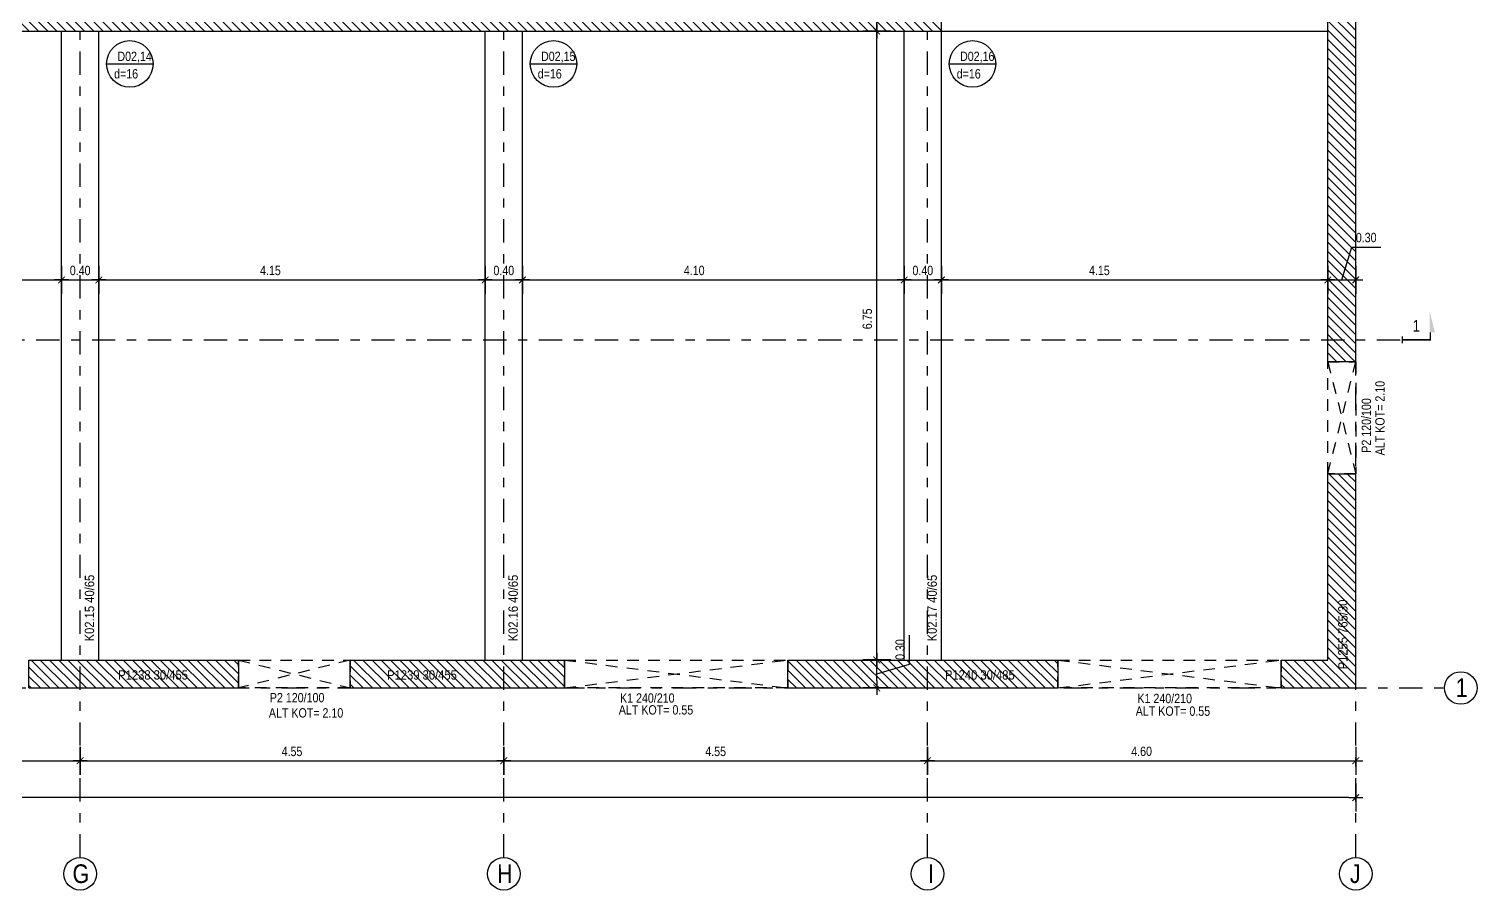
# Model space of a CAD drawing. Header units: metres. Extents: x 419734 to 420376, y 4564732 to 4565123.
# Drawn here: x 420026.43 to 420041.98, y 4565090.8 to 4565100.04 of the extents above; entities that cross this region are included whole.
import ezdxf
from ezdxf.enums import TextEntityAlignment as Align

# ---------------------------------------------------------------- set-up
doc = ezdxf.new("R2010")
doc.units = ezdxf.units.M
doc.linetypes.add('NASCOSTA', pattern=[0.375, 0.25, -0.125])
doc.linetypes.add('TRATTO-PUNTO', pattern=[1, 0.5, -0.25, 0, -0.25])
doc.layers.get('Defpoints').update_dxf_attribs({"color": 5})
for name, color, linetype in [('SW_ASSI', 7, 'TRATTO-PUNTO'), ('SW_DIM', 33, 'Continuous'), ('SW_MAGRONE', 2, 'Continuous'), ('SW_QUOTE', 1, 'Continuous'), ('SW_TESTI', 2, 'Continuous'), ('SW_TRATT_GRIGIO', 252, 'NASCOSTA'), ('SW_TRATTEGGIO_252', 252, 'Continuous'), ('SW_TXT_TESTI', 1, 'Continuous')]:
    doc.layers.add(name, color=color, linetype=linetype)
doc.styles.add('SWS', font='ARIALN.TTF')
doc.dimstyles.new('DIM-SW-50_m', dxfattribs={"dimtxt": 0.1, "dimasz": 0.075, "dimexe": 0.125, "dimexo": 0.125, "dimgap": 0.05, "dimtad": 1, "dimzin": 1, "dimdsep": 46, "dimtxsty": 'SWS', "dimblk1": 'D', "dimblk2": 'D', "dimsah": 1, "dimcen": 0.0075, "dimdle": 0.0625, "dimse1": 1, "dimse2": 1, "dimclrd": 256, "dimclre": 256, "dimclrt": 256, "dimazin": 0, "dimtfac": 0.75, "dimtmove": 1, "dimatfit": 3, "dimldrblk": 'D', "dimfxl": 0.125, "dimtvp": 1.5, "dimtolj": 1, "dimtzin": 0, "dimarcsym": 0})

# ---------------------------------------------------------------- blocks, each defined once
blk = doc.blocks.new('*U8')
at = {"layer": 'SW_QUOTE', "const_width": 0.0003}
blk.add_lwpolyline([(0, 0), (0.006, 0), (0.006, 0.00159)], dxfattribs=at)
at = {"layer": 'SW_QUOTE', "const_width": 0.0003, "flags": 128}
blk.add_lwpolyline([(0, -0.00075), (0, 0.00075)], dxfattribs=at)
at = {"layer": 'SW_QUOTE'}
blk.add_solid([(0.00585, 0.00159), (0.00701, 0.00159), (0.00585, 0.00624)], dxfattribs=at)
at = {"layer": 'SW_TESTI', "color": 3, "style": 'SWS'}
blk.add_attdef('SEZ', text='', height=0.0025, dxfattribs=at).set_placement((0.003, 0.003), align=Align.MIDDLE)
at = {"layer": 'SW_TESTI', "style": 'SWS'}
for tag, p in [('RIF_DOC', (0.003, -0.0025)), ('RIF_DOC_SEC', (0.003, -0.0055))]:
    blk.add_attdef(tag, text='', height=0.002, dxfattribs=at).set_placement(p, align=Align.MIDDLE)
blk = doc.blocks.new('D')
for p, q in [((-1, 0), (1, 0)), ((0, 2), (0, -2))]:
    blk.add_line(p, q)
at = {"const_width": 0.141}
blk.add_lwpolyline([(0.48, 0.48), (-0.48, -0.48)], dxfattribs=at)
blk = doc.blocks.new('*D735')
at = {"layer": 'Defpoints', "color": 0, "ltscale": 0.5, "transparency": 16777216}
for p in [(420021.429, 4565092.184), (420026.979, 4565092.184), (420026.979, 4565092.184)]:
    blk.add_point(p, dxfattribs=at)
at = {"layer": 'SW_DIM', "lineweight": -2, "ltscale": 0.5, "transparency": 16777216}
blk.add_line((420021.504, 4565092.184), (420026.904, 4565092.184), dxfattribs=at)
at = {"layer": 'SW_DIM', "lineweight": -2, "ltscale": 0.5, "transparency": 16777216, "xscale": 0.075, "yscale": 0.075, "zscale": 0.075, "rotation": 180}
blk.add_blockref('D', (420021.429, 4565092.184), dxfattribs=at)
at = {"layer": 'SW_DIM', "lineweight": -2, "ltscale": 0.5, "transparency": 16777216, "xscale": 0.075, "yscale": 0.075, "zscale": 0.075}
blk.add_blockref('D', (420026.979, 4565092.184), dxfattribs=at)
at = {"layer": 'SW_DIM', "ltscale": 0.5, "transparency": 16777216, "insert": (420024.204, 4565092.284), "char_height": 0.1, "attachment_point": 5, "style": 'SWS'}
blk.add_mtext('\\A1;5.55', dxfattribs=at)
blk = doc.blocks.new('*D736')
at = {"layer": 'Defpoints', "color": 0, "ltscale": 0.5, "transparency": 16777216}
for p in [(420026.979, 4565092.184), (420031.529, 4565092.184), (420031.529, 4565092.184)]:
    blk.add_point(p, dxfattribs=at)
at = {"layer": 'SW_DIM', "lineweight": -2, "ltscale": 0.5, "transparency": 16777216}
blk.add_line((420027.054, 4565092.184), (420031.454, 4565092.184), dxfattribs=at)
at = {"layer": 'SW_DIM', "lineweight": -2, "ltscale": 0.5, "transparency": 16777216, "xscale": 0.075, "yscale": 0.075, "zscale": 0.075, "rotation": 180}
blk.add_blockref('D', (420026.979, 4565092.184), dxfattribs=at)
at = {"layer": 'SW_DIM', "lineweight": -2, "ltscale": 0.5, "transparency": 16777216, "xscale": 0.075, "yscale": 0.075, "zscale": 0.075}
blk.add_blockref('D', (420031.529, 4565092.184), dxfattribs=at)
at = {"layer": 'SW_DIM', "ltscale": 0.5, "transparency": 16777216, "insert": (420029.254, 4565092.284), "char_height": 0.1, "attachment_point": 5, "style": 'SWS'}
blk.add_mtext('\\A1;4.55', dxfattribs=at)
blk = doc.blocks.new('*D737')
at = {"layer": 'Defpoints', "color": 0, "ltscale": 0.5, "transparency": 16777216}
for p in [(420031.529, 4565092.184), (420036.079, 4565092.184), (420036.079, 4565092.184)]:
    blk.add_point(p, dxfattribs=at)
at = {"layer": 'SW_DIM', "lineweight": -2, "ltscale": 0.5, "transparency": 16777216}
blk.add_line((420031.604, 4565092.184), (420036.004, 4565092.184), dxfattribs=at)
at = {"layer": 'SW_DIM', "lineweight": -2, "ltscale": 0.5, "transparency": 16777216, "xscale": 0.075, "yscale": 0.075, "zscale": 0.075, "rotation": 180}
blk.add_blockref('D', (420031.529, 4565092.184), dxfattribs=at)
at = {"layer": 'SW_DIM', "lineweight": -2, "ltscale": 0.5, "transparency": 16777216, "xscale": 0.075, "yscale": 0.075, "zscale": 0.075}
blk.add_blockref('D', (420036.079, 4565092.184), dxfattribs=at)
at = {"layer": 'SW_DIM', "ltscale": 0.5, "transparency": 16777216, "insert": (420033.804, 4565092.284), "char_height": 0.1, "attachment_point": 5, "style": 'SWS'}
blk.add_mtext('\\A1;4.55', dxfattribs=at)
blk = doc.blocks.new('*D738')
at = {"layer": 'Defpoints', "color": 0, "ltscale": 0.5, "transparency": 16777216}
for p in [(420036.079, 4565092.184), (420040.679, 4565092.184), (420040.679, 4565092.184)]:
    blk.add_point(p, dxfattribs=at)
at = {"layer": 'SW_DIM', "lineweight": -2, "ltscale": 0.5, "transparency": 16777216}
blk.add_line((420036.154, 4565092.184), (420040.604, 4565092.184), dxfattribs=at)
at = {"layer": 'SW_DIM', "lineweight": -2, "ltscale": 0.5, "transparency": 16777216, "xscale": 0.075, "yscale": 0.075, "zscale": 0.075, "rotation": 180}
blk.add_blockref('D', (420036.079, 4565092.184), dxfattribs=at)
at = {"layer": 'SW_DIM', "lineweight": -2, "ltscale": 0.5, "transparency": 16777216, "xscale": 0.075, "yscale": 0.075, "zscale": 0.075}
blk.add_blockref('D', (420040.679, 4565092.184), dxfattribs=at)
at = {"layer": 'SW_DIM', "ltscale": 0.5, "transparency": 16777216, "insert": (420038.379, 4565092.285), "char_height": 0.1, "attachment_point": 5, "style": 'SWS'}
blk.add_mtext('\\A1;4.60', dxfattribs=at)
blk = doc.blocks.new('*D739')
at = {"layer": 'Defpoints', "color": 0, "ltscale": 0.5, "transparency": 16777216}
for p in [(419992.206, 4565092.184), (420040.679, 4565092.184), (419992.206, 4565091.789)]:
    blk.add_point(p, dxfattribs=at)
at = {"layer": 'SW_DIM', "lineweight": -2, "ltscale": 0.5, "transparency": 16777216}
blk.add_line((420040.604, 4565091.789), (419992.281, 4565091.789), dxfattribs=at)
at = {"layer": 'SW_DIM', "lineweight": -2, "ltscale": 0.5, "transparency": 16777216, "xscale": 0.075, "yscale": 0.075, "zscale": 0.075, "rotation": 180}
blk.add_blockref('D', (419992.206, 4565091.789), dxfattribs=at)
at = {"layer": 'SW_DIM', "lineweight": -2, "ltscale": 0.5, "transparency": 16777216, "xscale": 0.075, "yscale": 0.075, "zscale": 0.075}
blk.add_blockref('D', (420040.679, 4565091.789), dxfattribs=at)
at = {"layer": 'SW_DIM', "ltscale": 0.5, "transparency": 16777216, "insert": (420016.443, 4565091.891), "char_height": 0.1, "attachment_point": 5, "style": 'SWS'}
blk.add_mtext('\\A1;48.47', dxfattribs=at)
blk = doc.blocks.new('*D770')
at = {"layer": 'Defpoints', "color": 0, "ltscale": 0.5, "transparency": 16777216}
for p in [(420021.679, 4565097.346), (420026.779, 4565097.346), (420026.779, 4565097.346)]:
    blk.add_point(p, dxfattribs=at)
at = {"layer": 'SW_DIM', "lineweight": -2, "ltscale": 0.5, "transparency": 16777216}
blk.add_line((420021.754, 4565097.346), (420026.704, 4565097.346), dxfattribs=at)
at = {"layer": 'SW_DIM', "lineweight": -2, "ltscale": 0.5, "transparency": 16777216, "xscale": 0.075, "yscale": 0.075, "zscale": 0.075, "rotation": 180}
blk.add_blockref('D', (420021.679, 4565097.346), dxfattribs=at)
at = {"layer": 'SW_DIM', "lineweight": -2, "ltscale": 0.5, "transparency": 16777216, "xscale": 0.075, "yscale": 0.075, "zscale": 0.075}
blk.add_blockref('D', (420026.779, 4565097.346), dxfattribs=at)
at = {"layer": 'SW_DIM', "ltscale": 0.5, "transparency": 16777216, "insert": (420023.836, 4565097.447), "char_height": 0.1, "attachment_point": 5, "style": 'SWS'}
blk.add_mtext('\\A1;5.10', dxfattribs=at)
blk = doc.blocks.new('*D771')
at = {"layer": 'Defpoints', "color": 0, "ltscale": 0.5, "transparency": 16777216}
for p in [(420026.779, 4565097.346), (420027.179, 4565097.346), (420027.179, 4565097.346)]:
    blk.add_point(p, dxfattribs=at)
at = {"layer": 'SW_DIM', "lineweight": -2, "ltscale": 0.5, "transparency": 16777216}
blk.add_line((420026.854, 4565097.346), (420027.104, 4565097.346), dxfattribs=at)
at = {"layer": 'SW_DIM', "lineweight": -2, "ltscale": 0.5, "transparency": 16777216, "xscale": 0.075, "yscale": 0.075, "zscale": 0.075, "rotation": 180}
blk.add_blockref('D', (420026.779, 4565097.346), dxfattribs=at)
at = {"layer": 'SW_DIM', "lineweight": -2, "ltscale": 0.5, "transparency": 16777216, "xscale": 0.075, "yscale": 0.075, "zscale": 0.075}
blk.add_blockref('D', (420027.179, 4565097.346), dxfattribs=at)
at = {"layer": 'SW_DIM', "ltscale": 0.5, "transparency": 16777216, "insert": (420026.979, 4565097.447), "char_height": 0.1, "attachment_point": 5, "style": 'SWS'}
blk.add_mtext('\\A1;0.40', dxfattribs=at)
blk = doc.blocks.new('*D772')
at = {"layer": 'Defpoints', "color": 0, "ltscale": 0.5, "transparency": 16777216}
for p in [(420027.179, 4565097.346), (420031.329, 4565097.346), (420031.329, 4565097.346)]:
    blk.add_point(p, dxfattribs=at)
at = {"layer": 'SW_DIM', "lineweight": -2, "ltscale": 0.5, "transparency": 16777216}
blk.add_line((420027.254, 4565097.346), (420031.254, 4565097.346), dxfattribs=at)
at = {"layer": 'SW_DIM', "lineweight": -2, "ltscale": 0.5, "transparency": 16777216, "xscale": 0.075, "yscale": 0.075, "zscale": 0.075, "rotation": 180}
blk.add_blockref('D', (420027.179, 4565097.346), dxfattribs=at)
at = {"layer": 'SW_DIM', "lineweight": -2, "ltscale": 0.5, "transparency": 16777216, "xscale": 0.075, "yscale": 0.075, "zscale": 0.075}
blk.add_blockref('D', (420031.329, 4565097.346), dxfattribs=at)
at = {"layer": 'SW_DIM', "ltscale": 0.5, "transparency": 16777216, "insert": (420029.022, 4565097.447), "char_height": 0.1, "attachment_point": 5, "style": 'SWS'}
blk.add_mtext('\\A1;4.15', dxfattribs=at)
blk = doc.blocks.new('*D773')
at = {"layer": 'Defpoints', "color": 0, "ltscale": 0.5, "transparency": 16777216}
for p in [(420031.329, 4565097.346), (420031.729, 4565097.346), (420031.729, 4565097.346)]:
    blk.add_point(p, dxfattribs=at)
at = {"layer": 'SW_DIM', "lineweight": -2, "ltscale": 0.5, "transparency": 16777216}
blk.add_line((420031.404, 4565097.346), (420031.654, 4565097.346), dxfattribs=at)
at = {"layer": 'SW_DIM', "lineweight": -2, "ltscale": 0.5, "transparency": 16777216, "xscale": 0.075, "yscale": 0.075, "zscale": 0.075, "rotation": 180}
blk.add_blockref('D', (420031.329, 4565097.346), dxfattribs=at)
at = {"layer": 'SW_DIM', "lineweight": -2, "ltscale": 0.5, "transparency": 16777216, "xscale": 0.075, "yscale": 0.075, "zscale": 0.075}
blk.add_blockref('D', (420031.729, 4565097.346), dxfattribs=at)
at = {"layer": 'SW_DIM', "ltscale": 0.5, "transparency": 16777216, "insert": (420031.529, 4565097.447), "char_height": 0.1, "attachment_point": 5, "style": 'SWS'}
blk.add_mtext('\\A1;0.40', dxfattribs=at)
blk = doc.blocks.new('*D774')
at = {"layer": 'Defpoints', "color": 0, "ltscale": 0.5, "transparency": 16777216}
for p in [(420031.729, 4565097.346), (420035.829, 4565097.346), (420035.829, 4565097.346)]:
    blk.add_point(p, dxfattribs=at)
at = {"layer": 'SW_DIM', "lineweight": -2, "ltscale": 0.5, "transparency": 16777216}
blk.add_line((420031.804, 4565097.346), (420035.754, 4565097.346), dxfattribs=at)
at = {"layer": 'SW_DIM', "lineweight": -2, "ltscale": 0.5, "transparency": 16777216, "xscale": 0.075, "yscale": 0.075, "zscale": 0.075, "rotation": 180}
blk.add_blockref('D', (420031.729, 4565097.346), dxfattribs=at)
at = {"layer": 'SW_DIM', "lineweight": -2, "ltscale": 0.5, "transparency": 16777216, "xscale": 0.075, "yscale": 0.075, "zscale": 0.075}
blk.add_blockref('D', (420035.829, 4565097.346), dxfattribs=at)
at = {"layer": 'SW_DIM', "ltscale": 0.5, "transparency": 16777216, "insert": (420033.574, 4565097.447), "char_height": 0.1, "attachment_point": 5, "style": 'SWS'}
blk.add_mtext('\\A1;4.10', dxfattribs=at)
blk = doc.blocks.new('*D775')
at = {"layer": 'Defpoints', "color": 0, "ltscale": 0.5, "transparency": 16777216}
for p in [(420035.829, 4565097.346), (420036.229, 4565097.346), (420036.229, 4565097.346)]:
    blk.add_point(p, dxfattribs=at)
at = {"layer": 'SW_DIM', "lineweight": -2, "ltscale": 0.5, "transparency": 16777216}
blk.add_line((420035.904, 4565097.346), (420036.154, 4565097.346), dxfattribs=at)
at = {"layer": 'SW_DIM', "lineweight": -2, "ltscale": 0.5, "transparency": 16777216, "xscale": 0.075, "yscale": 0.075, "zscale": 0.075, "rotation": 180}
blk.add_blockref('D', (420035.829, 4565097.346), dxfattribs=at)
at = {"layer": 'SW_DIM', "lineweight": -2, "ltscale": 0.5, "transparency": 16777216, "xscale": 0.075, "yscale": 0.075, "zscale": 0.075}
blk.add_blockref('D', (420036.229, 4565097.346), dxfattribs=at)
at = {"layer": 'SW_DIM', "ltscale": 0.5, "transparency": 16777216, "insert": (420036.029, 4565097.447), "char_height": 0.1, "attachment_point": 5, "style": 'SWS'}
blk.add_mtext('\\A1;0.40', dxfattribs=at)
blk = doc.blocks.new('*D776')
at = {"layer": 'Defpoints', "color": 0, "ltscale": 0.5, "transparency": 16777216}
for p in [(420036.229, 4565097.346), (420040.379, 4565097.346), (420040.379, 4565097.346)]:
    blk.add_point(p, dxfattribs=at)
at = {"layer": 'SW_DIM', "lineweight": -2, "ltscale": 0.5, "transparency": 16777216}
blk.add_line((420036.304, 4565097.346), (420040.304, 4565097.346), dxfattribs=at)
at = {"layer": 'SW_DIM', "lineweight": -2, "ltscale": 0.5, "transparency": 16777216, "xscale": 0.075, "yscale": 0.075, "zscale": 0.075, "rotation": 180}
blk.add_blockref('D', (420036.229, 4565097.346), dxfattribs=at)
at = {"layer": 'SW_DIM', "lineweight": -2, "ltscale": 0.5, "transparency": 16777216, "xscale": 0.075, "yscale": 0.075, "zscale": 0.075}
blk.add_blockref('D', (420040.379, 4565097.346), dxfattribs=at)
at = {"layer": 'SW_DIM', "ltscale": 0.5, "transparency": 16777216, "insert": (420037.925, 4565097.447), "char_height": 0.1, "attachment_point": 5, "style": 'SWS'}
blk.add_mtext('\\A1;4.15', dxfattribs=at)
blk = doc.blocks.new('*D777')
at = {"layer": 'Defpoints', "color": 0, "ltscale": 0.5, "transparency": 16777216}
for p in [(420040.379, 4565097.346), (420040.679, 4565097.346), (420040.679, 4565097.346)]:
    blk.add_point(p, dxfattribs=at)
at = {"layer": 'SW_DIM', "lineweight": -2, "ltscale": 0.5, "transparency": 16777216}
for p, q in [((420040.529, 4565097.346), (420040.635, 4565097.699)), ((420040.635, 4565097.699), (420040.948, 4565097.699)), ((420040.454, 4565097.346), (420040.604, 4565097.346))]:
    blk.add_line(p, q, dxfattribs=at)
at = {"layer": 'SW_DIM', "lineweight": -2, "ltscale": 0.5, "transparency": 16777216, "xscale": 0.075, "yscale": 0.075, "zscale": 0.075, "rotation": 180}
blk.add_blockref('D', (420040.379, 4565097.346), dxfattribs=at)
at = {"layer": 'SW_DIM', "lineweight": -2, "ltscale": 0.5, "transparency": 16777216, "xscale": 0.075, "yscale": 0.075, "zscale": 0.075}
blk.add_blockref('D', (420040.679, 4565097.346), dxfattribs=at)
at = {"layer": 'SW_DIM', "ltscale": 0.5, "transparency": 16777216, "insert": (420040.791, 4565097.8), "char_height": 0.1, "attachment_point": 5, "style": 'SWS'}
blk.add_mtext('\\A1;0.30', dxfattribs=at)
blk = doc.blocks.new('*D793')
at = {"layer": 'Defpoints', "color": 0, "ltscale": 0.5, "transparency": 16777216}
for p in [(420035.534, 4565093.266), (420035.534, 4565093.266), (420035.534, 4565092.966)]:
    blk.add_point(p, dxfattribs=at)
at = {"layer": 'SW_DIM', "lineweight": -2, "ltscale": 0.5, "transparency": 16777216}
for p, q in [((420035.887, 4565093.221), (420035.887, 4565093.534)), ((420035.534, 4565093.116), (420035.887, 4565093.221)), ((420035.534, 4565093.041), (420035.534, 4565093.191))]:
    blk.add_line(p, q, dxfattribs=at)
at = {"layer": 'SW_DIM', "lineweight": -2, "ltscale": 0.5, "transparency": 16777216, "xscale": 0.075, "yscale": 0.075, "zscale": 0.075}
for p, rotation in [((420035.534, 4565093.266), 90), ((420035.534, 4565092.966), 270)]:
    blk.add_blockref('D', p, dxfattribs=dict(at, rotation=rotation))
at = {"layer": 'SW_DIM', "ltscale": 0.5, "transparency": 16777216, "insert": (420035.786, 4565093.378), "char_height": 0.1, "attachment_point": 5, "rotation": 90, "style": 'SWS'}
blk.add_mtext('\\A1;0.30', dxfattribs=at)
blk = doc.blocks.new('*D794')
at = {"layer": 'Defpoints', "color": 0, "ltscale": 0.5, "transparency": 16777216}
for p in [(420035.534, 4565100.016), (420035.534, 4565100.016), (420035.534, 4565093.266)]:
    blk.add_point(p, dxfattribs=at)
at = {"layer": 'SW_DIM', "lineweight": -2, "ltscale": 0.5, "transparency": 16777216}
blk.add_line((420035.534, 4565093.341), (420035.534, 4565099.941), dxfattribs=at)
at = {"layer": 'SW_DIM', "lineweight": -2, "ltscale": 0.5, "transparency": 16777216, "xscale": 0.075, "yscale": 0.075, "zscale": 0.075}
for p, rotation in [((420035.534, 4565100.016), 90), ((420035.534, 4565093.266), 270)]:
    blk.add_blockref('D', p, dxfattribs=dict(at, rotation=rotation))
at = {"layer": 'SW_DIM', "ltscale": 0.5, "transparency": 16777216, "insert": (420035.433, 4565096.928), "char_height": 0.1, "attachment_point": 5, "rotation": 90, "style": 'SWS'}
blk.add_mtext('\\A1;6.75', dxfattribs=at)
blk = doc.blocks.new('*D795')
at = {"layer": 'Defpoints', "color": 0, "ltscale": 0.5, "transparency": 16777216}
for p in [(420035.534, 4565100.316), (420035.534, 4565100.316), (420035.534, 4565100.016)]:
    blk.add_point(p, dxfattribs=at)
at = {"layer": 'SW_DIM', "lineweight": -2, "ltscale": 0.5, "transparency": 16777216}
for p, q in [((420035.887, 4565100.271), (420035.887, 4565100.584)), ((420035.534, 4565100.166), (420035.887, 4565100.271)), ((420035.534, 4565100.091), (420035.534, 4565100.241))]:
    blk.add_line(p, q, dxfattribs=at)
at = {"layer": 'SW_DIM', "lineweight": -2, "ltscale": 0.5, "transparency": 16777216, "xscale": 0.075, "yscale": 0.075, "zscale": 0.075}
for p, rotation in [((420035.534, 4565100.316), 90), ((420035.534, 4565100.016), 270)]:
    blk.add_blockref('D', p, dxfattribs=dict(at, rotation=rotation))
at = {"layer": 'SW_DIM', "ltscale": 0.5, "transparency": 16777216, "insert": (420035.786, 4565100.428), "char_height": 0.1, "attachment_point": 5, "rotation": 90, "style": 'SWS'}
blk.add_mtext('\\A1;0.30', dxfattribs=at)

msp = doc.modelspace()

# ---------------------------------------------------------------- hatches: boundary and pattern name
at = {"layer": 'SW_TRATTEGGIO_252'}
h = msp.add_hatch(dxfattribs=at)
h.set_pattern_fill('_USER', color=256, scale=0.07, angle=135, pattern_type=0)
h.set_pattern_definition([(135, (419964.381146, 4565248.29178), (-0.049497475, -0.049497475), [])])
h.paths.add_polyline_path([(420036.22913, 4565105.81554), (420037.10413, 4565105.81554), (420037.10413, 4565106.11554), (420035.82934, 4565106.11554), (420035.05413, 4565106.11554), (420035.05413, 4565105.81554), (420035.82934, 4565105.81554), (420035.92913, 4565105.81554), (420035.92913, 4565100.31554), (420031.67913, 4565100.31554), (420031.67913, 4565105.81554), (420032.65413, 4565105.81554), (420032.65413, 4565106.11554), (420031.27934, 4565106.11554), (420030.50413, 4565106.11554), (420030.50413, 4565105.81554), (420031.27934, 4565105.81554), (420031.37913, 4565105.81554), (420031.37913, 4565100.31554), (420027.12913, 4565100.31554), (420027.12913, 4565105.81554), (420028.10413, 4565105.81554), (420028.10413, 4565106.11554), (420026.72934, 4565106.11554), (420025.45413, 4565106.11554), (420025.45413, 4565105.81554), (420026.72934, 4565105.81554), (420026.82913, 4565105.81554), (420026.82913, 4565100.31554), (420021.57913, 4565100.31554), (420021.57913, 4565105.81554), (420023.05413, 4565105.81554), (420023.05413, 4565106.11554), (420021.17934, 4565106.11554), (420020.87913, 4565106.11554), (420020.87913, 4565105.81554), (420021.17934, 4565105.81554), (420021.27913, 4565105.81554), (420021.27913, 4565100.01554), (420027.12913, 4565100.01554), (420031.37913, 4565100.01554), (420031.67913, 4565100.01554), (420036.22913, 4565100.01554)])
h.paths.add_polyline_path([(420040.67913, 4565106.11554), (420039.50413, 4565106.11554), (420039.50413, 4565105.81554), (420040.37913, 4565105.81554), (420040.37913, 4565103.81554), (420040.67913, 4565103.81554)])
h.paths.add_polyline_path([(420040.67913, 4565100.61554), (420040.67913, 4565102.61554), (420040.37913, 4565102.61554), (420040.37913, 4565100.61554), (420040.37913, 4565096.46554), (420040.67913, 4565096.46554)])
h.paths.add_polyline_path([(420040.67913, 4565095.26554), (420040.37913, 4565095.26554), (420040.37913, 4565093.26554), (420039.87913, 4565093.26554), (420039.87913, 4565092.96554), (420040.67913, 4565092.96554)])
h.paths.add_polyline_path([(420037.47913, 4565093.26554), (420035.82934, 4565093.26554), (420034.57913, 4565093.26554), (420034.57913, 4565092.96554), (420035.82934, 4565092.96554), (420037.47913, 4565092.96554)])
h.paths.add_polyline_path([(420032.17913, 4565093.26554), (420031.27934, 4565093.26554), (420029.87913, 4565093.26554), (420029.87913, 4565092.96554), (420031.27934, 4565092.96554), (420032.17913, 4565092.96554)])
h.paths.add_polyline_path([(420028.67913, 4565093.26554), (420026.72934, 4565093.26554), (420026.42913, 4565093.26554), (420026.42913, 4565092.96554), (420026.72934, 4565092.96554), (420028.67913, 4565092.96554)])
h.paths.add_polyline_path([(420024.02913, 4565093.26554), (420023.37913, 4565093.26554), (420023.37913, 4565092.96554), (420024.02913, 4565092.96554)])
h.paths.add_polyline_path([(420022.17913, 4565093.26554), (420021.80413, 4565093.26554), (420021.80413, 4565092.96554), (420022.17913, 4565092.96554)])
h.paths.add_polyline_path([(420021.15413, 4565093.26554), (420020.87913, 4565093.26554), (420020.87913, 4565092.96554), (420021.15413, 4565092.96554)])
h.paths.add_polyline_path([(420018.47913, 4565093.26554), (420017.20313, 4565093.26554), (420017.20313, 4565092.96554), (420018.47913, 4565092.96554)])
h.paths.add_polyline_path([(420016.00313, 4565093.26554), (420015.72413, 4565093.26554), (420015.72413, 4565092.96554), (420016.00313, 4565092.96554)])
h.paths.add_polyline_path([(420014.98413, 4565093.26554), (420014.88413, 4565093.26554), (420014.88413, 4565092.96554), (420014.98413, 4565092.96554)])
h.paths.add_polyline_path([(420013.82413, 4565093.26554), (420013.3899, 4565093.26554), (420013.3899, 4565092.96554), (420013.82413, 4565092.96554)])
h.paths.add_polyline_path([(420009.7859, 4565093.26554), (420007.8543, 4565093.26554), (420005.69347, 4565093.26554), (420005.69347, 4565092.96554), (420007.8543, 4565092.96554), (420009.7859, 4565092.96554)])
h.paths.add_polyline_path([(420002.08947, 4565093.26554), (420000.48667, 4565093.26554), (420000.48667, 4565092.96554), (420002.08947, 4565092.96554)])
h.paths.add_polyline_path([(419999.83667, 4565093.26554), (419998.77675, 4565093.26554), (419998.77675, 4565092.96554), (419999.83667, 4565092.96554)])
h.paths.add_polyline_path([(419997.57675, 4565093.26554), (419996.57175, 4565093.26554), (419995.40641, 4565093.26554), (419995.40641, 4565092.96554), (419996.57175, 4565092.96554), (419997.57675, 4565092.96554)])
h.paths.add_polyline_path([(419993.00641, 4565093.26554), (419992.50641, 4565093.26554), (419992.50641, 4565095.26554), (419992.20641, 4565095.26554), (419992.20641, 4565092.96554), (419993.00641, 4565092.96554)])
h.paths.add_polyline_path([(419992.50641, 4565099.96554), (419992.20641, 4565099.96554), (419992.20641, 4565096.46554), (419992.50641, 4565096.46554)])
h.paths.add_polyline_path([(419992.50641, 4565102.61554), (419992.20641, 4565102.61554), (419992.20641, 4565100.61554), (419992.50641, 4565100.61554)])
h.paths.add_polyline_path([(419995.48641, 4565106.11554), (419992.20641, 4565106.11554), (419992.20641, 4565103.81554), (419992.50641, 4565103.81554), (419992.50641, 4565105.81554), (419995.48641, 4565105.81554)])
h.paths.add_polyline_path([(419997.73667, 4565106.11554), (419996.68641, 4565106.11554), (419996.68641, 4565105.81554), (419997.73667, 4565105.81554)])
h.paths.add_polyline_path([(420002.03967, 4565106.11554), (420000.43688, 4565106.11554), (419999.53667, 4565106.11554), (419999.53667, 4565105.81554), (420000.43688, 4565105.81554), (420002.03967, 4565105.81554)])
h.paths.add_polyline_path([(420009.7899, 4565106.11554), (420007.85409, 4565106.11554), (420005.64367, 4565106.11554), (420005.64367, 4565105.81554), (420007.85409, 4565105.81554), (420009.7899, 4565105.81554)])
h.paths.add_polyline_path([(420014.98413, 4565106.11554), (420013.3899, 4565106.11554), (420013.3899, 4565105.81554), (420014.98413, 4565105.81554)])
h.paths.add_polyline_path([(420016.62913, 4565106.11554), (420015.72413, 4565106.11554), (420015.72413, 4565105.81554), (420016.62913, 4565105.81554)])
h.paths.add_polyline_path([(420018.47913, 4565106.11554), (420017.82913, 4565106.11554), (420017.82913, 4565105.81554), (420018.47913, 4565105.81554)])
h.paths.add_polyline_path([(419996.68641, 4565106.11554), (419996.57175, 4565106.11554), (419996.57175, 4565105.81554), (419996.68641, 4565105.81554)])

# ---------------------------------------------------------------- linework, layer by layer
at = {"layer": 'SW_ASSI', "ltscale": 0.5}
for points in [[(420026.97913, 4565091.14662), (420026.97913, 4565109.00194)], [(420031.52913, 4565091.14662), (420031.52913, 4565109.00194)], [(420036.07913, 4565091.14662), (420036.07913, 4565109.00194)], [(420040.67913, 4565091.14662), (420040.67913, 4565109.00194)], [(419987.14444, 4565092.96554), (420041.63148, 4565092.96554)]]:
    msp.add_lwpolyline(points, dxfattribs=at)
at = {"layer": 'SW_ASSI', "color": 8, "ltscale": 0.5}
msp.add_lwpolyline([(419991.70641, 4565096.70304), (420041.17913, 4565096.70304)], dxfattribs=at)
at = {"layer": 'SW_MAGRONE'}
for points in [[(420036.22913, 4565093.26554), (420036.22913, 4565105.81554)], [(420040.37913, 4565096.46554), (420040.37913, 4565102.61554)], [(420040.67913, 4565096.46554), (420040.67913, 4565102.61554)], [(420021.27913, 4565100.01554), (420040.37913, 4565100.01554)], [(420026.77913, 4565093.26554), (420026.77913, 4565100.01554)], [(420027.17913, 4565093.26554), (420027.17913, 4565100.01554)], [(420031.32913, 4565093.26554), (420031.32913, 4565100.01554)], [(420031.72913, 4565093.26554), (420031.72913, 4565100.01554)], [(420035.82913, 4565093.26554), (420035.82913, 4565100.01554)], [(420040.67913, 4565096.46554), (420040.37913, 4565096.46554)], [(420040.37913, 4565093.26554), (420040.37913, 4565095.26554)], [(420040.37913, 4565095.26554), (420040.67913, 4565095.26554)], [(420040.67913, 4565092.96554), (420040.67913, 4565095.26554)], [(420026.42913, 4565093.26554), (420028.67913, 4565093.26554)], [(420026.42913, 4565092.96554), (420026.42913, 4565093.26554)], [(420028.67913, 4565093.26554), (420028.67913, 4565092.96554)], [(420029.87913, 4565093.26554), (420032.17913, 4565093.26554)], [(420029.87913, 4565092.96554), (420029.87913, 4565093.26554)], [(420032.17913, 4565093.26554), (420032.17913, 4565092.96554)], [(420034.57913, 4565093.26554), (420037.47913, 4565093.26554)], [(420034.57913, 4565092.96554), (420034.57913, 4565093.26554)], [(420037.47913, 4565093.26554), (420037.47913, 4565092.96554)], [(420039.87913, 4565093.26554), (420040.37913, 4565093.26554)], [(420039.87913, 4565092.96554), (420039.87913, 4565093.26554)], [(420026.42913, 4565092.96554), (420028.67913, 4565092.96554)], [(420029.87913, 4565092.96554), (420032.17913, 4565092.96554)], [(420034.57913, 4565092.96554), (420037.47913, 4565092.96554)], [(420039.87913, 4565092.96554), (420040.67913, 4565092.96554)]]:
    msp.add_lwpolyline(points, dxfattribs=at)
at = {"layer": 'SW_TRATT_GRIGIO', "ltscale": 0.5}
for points in [[(420040.37913, 4565096.46554), (420040.67913, 4565096.46554), (420040.67913, 4565095.26554), (420040.37913, 4565095.26554)], [(420028.67913, 4565093.26554), (420029.87913, 4565093.26554), (420029.87913, 4565092.96554), (420028.67913, 4565092.96554)], [(420032.17913, 4565093.26554), (420034.57913, 4565093.26554), (420034.57913, 4565092.96554), (420032.17913, 4565092.96554)], [(420037.47913, 4565093.26554), (420039.87913, 4565093.26554), (420039.87913, 4565092.96554), (420037.47913, 4565092.96554)]]:
    msp.add_lwpolyline(points, close=True, dxfattribs=at)
for points in [[(420040.37913, 4565095.26554), (420040.67913, 4565096.46554)], [(420040.37913, 4565096.46554), (420040.67913, 4565095.26554)], [(420029.87913, 4565093.26554), (420028.67913, 4565092.96554)], [(420028.67913, 4565093.26554), (420029.87913, 4565092.96554)], [(420032.17913, 4565092.96554), (420034.57913, 4565093.26554)], [(420032.17913, 4565093.26554), (420034.57913, 4565092.96554)], [(420037.47913, 4565092.96554), (420039.87913, 4565093.26554)], [(420037.47913, 4565093.26554), (420039.87913, 4565092.96554)]]:
    msp.add_lwpolyline(points, dxfattribs=at)
at = {"layer": 'SW_TXT_TESTI'}
for points in [[(420027.26276, 4565099.66486), (420027.76276, 4565099.66486)], [(420031.81276, 4565099.66486), (420032.31276, 4565099.66486)], [(420036.31276, 4565099.66486), (420036.81276, 4565099.66486)]]:
    msp.add_lwpolyline(points, dxfattribs=at)
for centre in [(420027.51276, 4565099.66486), (420032.06276, 4565099.66486), (420036.56276, 4565099.66486)]:
    msp.add_circle(centre, 0.25, dxfattribs=at)
at = {"layer": 'SW_TXT_TESTI', "color": 1}
for centre in [(420041.80648, 4565092.96554), (420026.97913, 4565090.97162), (420031.52913, 4565090.97162), (420036.07913, 4565090.97162), (420040.67913, 4565090.97162)]:
    msp.add_circle(centre, 0.175, dxfattribs=at)

# ---------------------------------------------------------------- block references
ref = msp.add_blockref('*U8', (420041.17913, 4565096.70304), dxfattribs=dict(xscale=50, yscale=50, zscale=50))
ref.add_attrib('SEZ', '1', dxfattribs={"layer": 'SW_TESTI', "color": 3, "height": 0.125, "style": 'SWS'}).set_placement((420041.32913, 4565096.85304), align=Align.MIDDLE)

# ---------------------------------------------------------------- texts
at = {"layer": 'SW_TXT_TESTI', "linetype": 'Continuous', "lineweight": -3, "style": 'SWS'}
for s, p in [('D02,14', (420027.37898, 4565099.69611)), ('D02,15', (420031.92898, 4565099.69611)), ('D02,16', (420036.42898, 4565099.69611)), ('d=16', (420027.34317, 4565099.50861)), ('d=16', (420031.89317, 4565099.50861)), ('d=16', (420036.39317, 4565099.50861))]:
    msp.add_text(s, height=0.1, dxfattribs=at).set_placement(p)
at = {"layer": 'SW_TXT_TESTI', "color": 2, "style": 'SWS', "width": 1.05}
for s, p in [('K02.15 40/65', (420027.12913, 4565093.46554)), ('K02.16 40/65', (420031.67913, 4565093.46554)), ('K02.17 40/65', (420036.17913, 4565093.46554)), ('P1255 765/30', (420040.59024, 4565093.16554))]:
    msp.add_text(s, height=0.1, rotation=90, dxfattribs=at).set_placement(p)
for s, p in [('P1238 30/455', (420027.38742, 4565093.05553)), ('P1239 30/455', (420030.27586, 4565093.05553)), ('P1240 30/485', (420036.26687, 4565093.05553))]:
    msp.add_text(s, height=0.1, dxfattribs=at).set_placement(p)
at = {"layer": 'SW_TXT_TESTI', "color": 4, "style": 'SWS'}
for s, p in [('1', (420041.75316, 4565092.86958)), ('G', (420026.89748, 4565090.87178)), ('H', (420031.45723, 4565090.87178)), ('I', (420036.08465, 4565090.87178)), ('J', (420040.61679, 4565090.87178))]:
    msp.add_text(s, height=0.2, rotation=0.110239, dxfattribs=at).set_placement(p)
at = {"layer": 'SW_TXT_TESTI', "char_height": 0.1, "attachment_point": 4, "rotation": 90, "line_spacing_factor": 0.8, "style": 'SWS'}
for s, insert in [('{\\fArial Narrow|b0|i0|c162|p34;ALT KOT= 2.10}', (420040.93954, 4565095.46285)), ('P2 120/100', (420040.79287, 4565095.49034))]:
    msp.add_mtext(s, dxfattribs=dict(at, insert=insert))
at = {"layer": 'SW_TXT_TESTI', "char_height": 0.1, "attachment_point": 4, "line_spacing_factor": 0.8, "style": 'SWS'}
for s, insert in [('P2 120/100', (420029.01601, 4565092.86097)), ('K1 240/210', (420032.77688, 4565092.85708)), ('K1 240/210', (420038.33403, 4565092.85225)), ('{\\fArial Narrow|b0|i0|c162|p34;ALT KOT= 2.10}', (420029.00564, 4565092.69754)), ('{\\fArial Narrow|b0|i0|c162|p34;ALT KOT= 0.55}', (420032.76387, 4565092.73004)), ('{\\fArial Narrow|b0|i0|c162|p34;ALT KOT= 0.55}', (420038.31599, 4565092.7166))]:
    msp.add_mtext(s, dxfattribs=dict(at, insert=insert))

# ---------------------------------------------------------------- dimensions: what is measured, and where the dimension line sits
at = {"layer": 'SW_DIM', "ltscale": 0.5}
for base, p1, p2, picture, middle in [((420035.53412, 4565100.31554), (420035.53412, 4565100.01554), (420035.53412, 4565100.31554), '*D795', (420035.78623, 4565100.32149)), ((420035.53412, 4565093.26554), (420035.53412, 4565092.96554), (420035.53412, 4565093.26554), '*D793', (420035.78623, 4565093.27149))]:
    dim = msp.add_linear_dim(base=base, p1=p1, p2=p2, angle=90, dimstyle='DIM-SW-50_m', dxfattribs=at)
    dim.commit()
    dim.dimension.update_dxf_attribs({"geometry": picture, "text_midpoint": middle})
dim = msp.add_linear_dim(base=(420035.53412, 4565100.01554), p1=(420035.53412, 4565093.26554), p2=(420035.53412, 4565100.01554), angle=90, dimstyle='DIM-SW-50_m', dxfattribs=at)
dim.commit()
dim.dimension.update_dxf_attribs({"geometry": '*D794', "text_midpoint": (420035.53412, 4565096.92809), "dimtype": 160})
for base, p1, p2, picture, middle in [((420040.67913, 4565097.34622), (420040.37913, 4565097.34622), (420040.67913, 4565097.34622), '*D777', (420040.68508, 4565097.80045)), ((420027.17913, 4565097.34622), (420026.77913, 4565097.34622), (420027.17913, 4565097.34622), '*D771', (420026.97913, 4565097.44728)), ((420031.72913, 4565097.34622), (420031.32913, 4565097.34622), (420031.72913, 4565097.34622), '*D773', (420031.52913, 4565097.44728)), ((420036.22913, 4565097.34622), (420035.82913, 4565097.34622), (420036.22913, 4565097.34622), '*D775', (420036.02913, 4565097.44728)), ((420026.97913, 4565092.18362), (420021.42913, 4565092.18362), (420026.97913, 4565092.18362), '*D735', (420024.20413, 4565092.28447)), ((420031.52913, 4565092.18362), (420026.97913, 4565092.18362), (420031.52913, 4565092.18362), '*D736', (420029.25413, 4565092.28447)), ((420036.07913, 4565092.18362), (420031.52913, 4565092.18362), (420036.07913, 4565092.18362), '*D737', (420033.80413, 4565092.28447)), ((420040.67913, 4565092.18362), (420036.07913, 4565092.18362), (420040.67913, 4565092.18362), '*D738', (420038.37913, 4565092.28467)), ((419992.20641, 4565091.78949), (420040.67913, 4565092.18362), (419992.20641, 4565092.18362), '*D739', (420016.44277, 4565091.89055))]:
    dim = msp.add_linear_dim(base=base, p1=p1, p2=p2, dimstyle='DIM-SW-50_m', dxfattribs=at)
    dim.commit()
    dim.dimension.update_dxf_attribs({"geometry": picture, "text_midpoint": middle})
for base, p1, p2, picture, middle in [((420026.77913, 4565097.34622), (420021.67913, 4565097.34622), (420026.77913, 4565097.34622), '*D770', (420023.83642, 4565097.34622)), ((420031.32913, 4565097.34622), (420027.17913, 4565097.34622), (420031.32913, 4565097.34622), '*D772', (420029.02187, 4565097.34622)), ((420035.82913, 4565097.34622), (420031.72913, 4565097.34622), (420035.82913, 4565097.34622), '*D774', (420033.5742, 4565097.34622)), ((420040.37913, 4565097.34622), (420036.22913, 4565097.34622), (420040.37913, 4565097.34622), '*D776', (420037.9247, 4565097.34622))]:
    dim = msp.add_linear_dim(base=base, p1=p1, p2=p2, dimstyle='DIM-SW-50_m', dxfattribs=at)
    dim.commit()
    dim.dimension.update_dxf_attribs({"geometry": picture, "text_midpoint": middle, "dimtype": 160})

doc.saveas('drawing.dxf')
